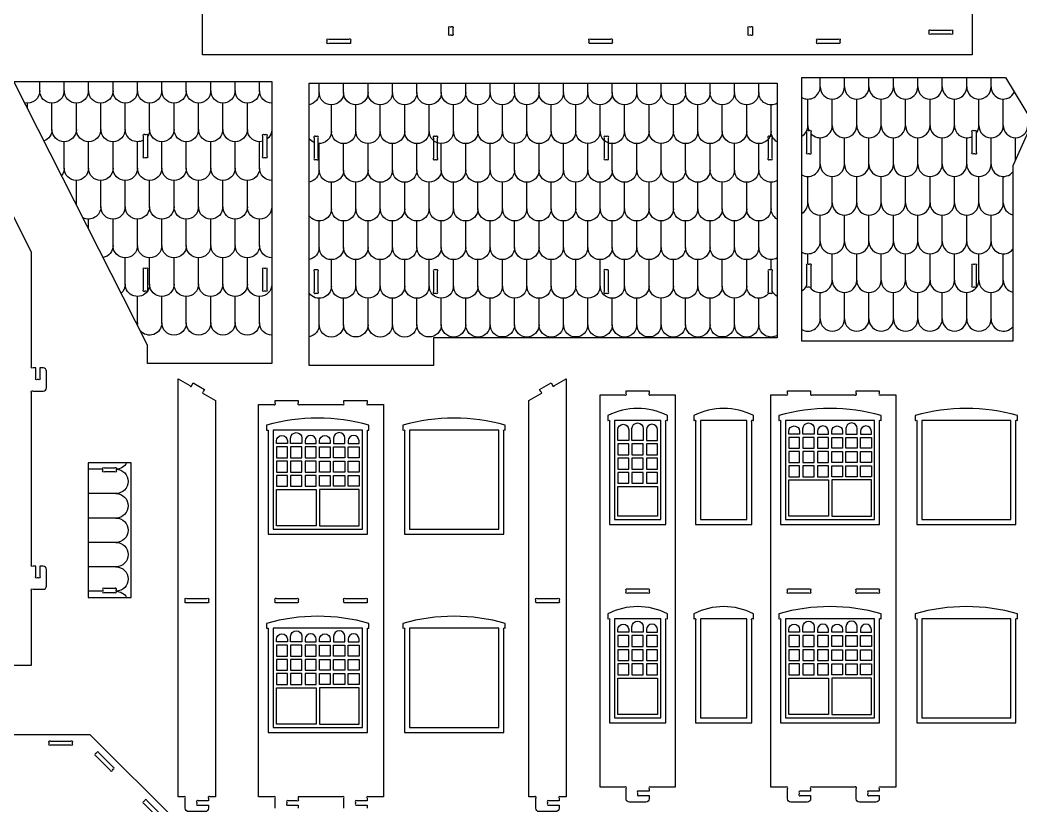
# Model space of a CAD drawing. Extents: x -47 to 298, y -129 to 173.
# Drawn here: x 39.4 to 160.6, y -80.9 to 14.3 of the extents above; entities that cross this region are included whole.
import ezdxf

# ---------------------------------------------------------------- set-up
doc = ezdxf.new("R2010")
doc.units = 0
doc.header["$MEASUREMENT"] = 0
doc.layers.get('0').update_dxf_attribs({"linetype": 'CONTINUOUS'})

msp = doc.modelspace()

# ---------------------------------------------------------------- linework, layer by layer
for points in [[(154.69, 15.98), (154.69, 10.09), (61.53, 10.09), (61.53, 18.58)], [(136.28, 6.22), (136.28, 7.37)], [(139.23, 6.22), (139.23, 7.37)], [(142.19, 6.22), (142.19, 7.37)], [(145.15, 6.22), (145.15, 7.37)], [(148.1, 6.22), (148.1, 7.37)], [(151.06, 6.22), (151.06, 7.37)], [(154.02, 6.22), (154.02, 7.37)], [(156.97, 6.22), (156.97, 7.37)], [(41.83, 5.74), (41.83, 6.88)], [(44.79, 5.74), (44.79, 6.88)], [(47.74, 5.74), (47.74, 6.88)], [(50.7, 5.74), (50.7, 6.88)], [(53.66, 5.74), (53.66, 6.88)], [(56.61, 5.74), (56.61, 6.88)], [(59.57, 5.74), (59.57, 6.88)], [(62.53, 5.74), (62.53, 6.88)], [(65.48, 5.74), (65.48, 6.88)], [(68.44, 5.74), (68.44, 6.88)], [(75.65, 5.52), (75.65, 6.66)], [(78.61, 5.52), (78.61, 6.66)], [(81.56, 5.52), (81.56, 6.66)], [(84.52, 5.52), (84.52, 6.66)], [(87.48, 5.52), (87.48, 6.66)], [(90.43, 5.52), (90.43, 6.66)], [(93.39, 5.52), (93.39, 6.66)], [(96.35, 5.52), (96.35, 6.66)], [(99.3, 5.52), (99.3, 6.66)], [(102.26, 5.52), (102.26, 6.66)], [(105.22, 5.52), (105.22, 6.66)], [(108.17, 5.52), (108.17, 6.66)], [(111.13, 5.52), (111.13, 6.66)], [(114.09, 5.52), (114.09, 6.66)], [(117.04, 5.52), (117.04, 6.66)], [(120, 5.52), (120, 6.66)], [(122.96, 5.52), (122.96, 6.66)], [(125.91, 5.52), (125.91, 6.66)], [(128.87, 5.52), (128.87, 6.66)], [(40.35, 3.64), (40.35, 4.26)], [(43.31, 1.06), (43.31, 4.26)], [(46.26, 1.06), (46.26, 4.26)], [(49.22, 1.06), (49.22, 4.26)], [(52.18, 1.06), (52.18, 4.26)], [(55.13, 1.06), (55.13, 4.26)], [(58.09, 1.06), (58.09, 4.26)], [(61.05, 1.06), (61.05, 4.26)], [(64, 1.06), (64, 4.26)], [(66.96, 1.06), (66.96, 4.26)], [(77.13, 0.83), (77.13, 4.04)], [(80.09, 0.83), (80.09, 4.04)], [(83.04, 0.83), (83.04, 4.04)], [(86, 0.83), (86, 4.04)], [(88.96, 0.83), (88.96, 4.04)], [(91.91, 0.83), (91.91, 4.04)], [(94.87, 0.83), (94.87, 4.04)], [(97.83, 0.83), (97.83, 4.04)], [(100.78, 0.83), (100.78, 4.04)], [(103.74, 0.83), (103.74, 4.04)], [(106.7, 0.83), (106.7, 4.04)], [(109.65, 0.83), (109.65, 4.04)], [(112.61, 0.83), (112.61, 4.04)], [(115.57, 0.83), (115.57, 4.04)], [(118.52, 0.83), (118.52, 4.04)], [(121.48, 0.83), (121.48, 4.04)], [(124.44, 0.83), (124.44, 4.04)], [(127.39, 0.83), (127.39, 4.04)], [(130.35, 0.83), (130.35, 4.04)], [(134.8, 1.54), (134.8, 4.74)], [(137.75, 1.54), (137.75, 4.74)], [(140.71, 1.54), (140.71, 4.74)], [(143.67, 1.54), (143.67, 4.74)], [(146.62, 1.54), (146.62, 4.74)], [(149.58, 1.54), (149.58, 4.74)], [(152.54, 1.54), (152.54, 4.74)], [(155.49, 1.54), (155.49, 4.74)], [(158.45, 1.54), (158.45, 4.74)], [(136.28, -3.15), (136.28, 0.06)], [(139.23, -3.15), (139.23, 0.06)], [(142.19, -3.15), (142.19, 0.06)], [(145.15, -3.15), (145.15, 0.06)], [(148.1, -3.15), (148.1, 0.06)], [(151.06, -3.15), (151.06, 0.06)], [(154.02, -3.15), (154.02, 0.06)], [(156.97, -3.15), (156.97, 0.06)], [(159.93, -2.62), (159.93, 0.06)], [(44.79, -3.63), (44.79, -0.42)], [(47.74, -3.63), (47.74, -0.42)], [(50.7, -3.63), (50.7, -0.42)], [(53.66, -3.63), (53.66, -0.42)], [(56.61, -3.63), (56.61, -0.42)], [(59.57, -3.63), (59.57, -0.42)], [(62.53, -3.63), (62.53, -0.42)], [(65.48, -3.63), (65.48, -0.42)], [(68.44, -3.63), (68.44, -0.42)], [(75.65, -3.85), (75.65, -0.65)], [(78.61, -3.85), (78.61, -0.65)], [(81.56, -3.85), (81.56, -0.65)], [(84.52, -3.85), (84.52, -0.65)], [(87.48, -3.85), (87.48, -0.65)], [(90.43, -3.85), (90.43, -0.65)], [(93.39, -3.85), (93.39, -0.65)], [(96.35, -3.85), (96.35, -0.65)], [(99.3, -3.85), (99.3, -0.65)], [(102.26, -3.85), (102.26, -0.65)], [(105.22, -3.85), (105.22, -0.65)], [(108.17, -3.85), (108.17, -0.65)], [(111.13, -3.85), (111.13, -0.65)], [(114.09, -3.85), (114.09, -0.65)], [(117.04, -3.85), (117.04, -0.65)], [(120, -3.85), (120, -0.65)], [(122.96, -3.85), (122.96, -0.65)], [(125.91, -3.85), (125.91, -0.65)], [(128.87, -3.85), (128.87, -0.65)], [(134.8, -7.83), (134.8, -4.62)], [(137.75, -7.83), (137.75, -4.62)], [(140.71, -7.83), (140.71, -4.62)], [(143.67, -7.83), (143.67, -4.62)], [(146.62, -7.83), (146.62, -4.62)], [(149.58, -7.83), (149.58, -4.62)], [(152.54, -7.83), (152.54, -4.62)], [(155.49, -7.83), (155.49, -4.62)], [(158.45, -7.83), (158.45, -4.62)], [(46.26, -8.04), (46.26, -5.11)], [(49.22, -8.31), (49.22, -5.11)], [(52.18, -8.31), (52.18, -5.11)], [(55.13, -8.31), (55.13, -5.11)], [(58.09, -8.31), (58.09, -5.11)], [(61.05, -8.31), (61.05, -5.11)], [(64, -8.31), (64, -5.11)], [(66.96, -8.31), (66.96, -5.11)], [(77.13, -8.54), (77.13, -5.33)], [(80.09, -8.54), (80.09, -5.33)], [(83.04, -8.54), (83.04, -5.33)], [(86, -8.54), (86, -5.33)], [(88.96, -8.54), (88.96, -5.33)], [(91.91, -8.54), (91.91, -5.33)], [(94.87, -8.54), (94.87, -5.33)], [(97.83, -8.54), (97.83, -5.33)], [(100.78, -8.54), (100.78, -5.33)], [(103.74, -8.54), (103.74, -5.33)], [(106.7, -8.54), (106.7, -5.33)], [(109.65, -8.54), (109.65, -5.33)], [(112.61, -8.54), (112.61, -5.33)], [(115.57, -8.54), (115.57, -5.33)], [(118.52, -8.54), (118.52, -5.33)], [(121.48, -8.54), (121.48, -5.33)], [(124.44, -8.54), (124.44, -5.33)], [(127.39, -8.54), (127.39, -5.33)], [(130.35, -8.54), (130.35, -5.33)], [(136.28, -12.51), (136.28, -9.31)], [(139.23, -12.51), (139.23, -9.31)], [(142.19, -12.51), (142.19, -9.31)], [(145.15, -12.51), (145.15, -9.31)], [(148.1, -12.51), (148.1, -9.31)], [(151.06, -12.51), (151.06, -9.31)], [(154.02, -12.51), (154.02, -9.31)], [(156.97, -12.51), (156.97, -9.31)], [(47.74, -10.96), (47.74, -9.79)], [(50.7, -13), (50.7, -9.79)], [(53.66, -13), (53.66, -9.79)], [(56.61, -13), (56.61, -9.79)], [(59.57, -13), (59.57, -9.79)], [(62.53, -13), (62.53, -9.79)], [(65.48, -13), (65.48, -9.79)], [(68.44, -13), (68.44, -9.79)], [(75.65, -13.22), (75.65, -10.01)], [(78.61, -13.22), (78.61, -10.01)], [(81.56, -13.22), (81.56, -10.01)], [(84.52, -13.22), (84.52, -10.01)], [(87.48, -13.22), (87.48, -10.01)], [(90.43, -13.22), (90.43, -10.01)], [(93.39, -13.22), (93.39, -10.01)], [(96.35, -13.22), (96.35, -10.01)], [(99.3, -13.22), (99.3, -10.01)], [(102.26, -13.22), (102.26, -10.01)], [(105.22, -13.22), (105.22, -10.01)], [(108.17, -13.22), (108.17, -10.01)], [(111.13, -13.22), (111.13, -10.01)], [(114.09, -13.22), (114.09, -10.01)], [(117.04, -13.22), (117.04, -10.01)], [(120, -13.22), (120, -10.01)], [(122.96, -13.22), (122.96, -10.01)], [(125.91, -13.22), (125.91, -10.01)], [(128.87, -13.22), (128.87, -10.01)], [(52.18, -17.68), (52.18, -14.47)], [(55.13, -17.68), (55.13, -14.47)], [(58.09, -17.68), (58.09, -14.47)], [(61.05, -17.68), (61.05, -14.47)], [(64, -17.68), (64, -14.47)], [(66.96, -17.68), (66.96, -14.47)], [(134.8, -15.24), (134.8, -13.99)], [(137.75, -17.2), (137.75, -13.99)], [(140.71, -17.2), (140.71, -13.99)], [(143.67, -17.2), (143.67, -13.99)], [(146.62, -17.2), (146.62, -13.99)], [(149.58, -17.2), (149.58, -13.99)], [(152.54, -17.2), (152.54, -13.99)], [(155.49, -17.2), (155.49, -13.99)], [(158.45, -17.2), (158.45, -13.99)], [(77.13, -17.9), (77.13, -14.7)], [(80.09, -17.9), (80.09, -14.7)], [(83.04, -17.9), (83.04, -14.7)], [(86, -17.9), (86, -14.7)], [(88.96, -17.9), (88.96, -14.7)], [(91.91, -17.9), (91.91, -14.7)], [(94.87, -17.9), (94.87, -14.7)], [(97.83, -17.9), (97.83, -14.7)], [(100.78, -17.9), (100.78, -14.7)], [(103.74, -17.9), (103.74, -14.7)], [(106.7, -17.9), (106.7, -14.7)], [(109.65, -17.9), (109.65, -14.7)], [(112.61, -17.9), (112.61, -14.7)], [(115.57, -17.9), (115.57, -14.7)], [(118.52, -17.9), (118.52, -14.7)], [(121.48, -17.9), (121.48, -14.7)], [(124.44, -17.9), (124.44, -14.7)], [(127.39, -17.9), (127.39, -14.7)], [(130.35, -15.95), (130.35, -14.7)], [(53.66, -22.36), (53.66, -19.16)], [(56.61, -22.36), (56.61, -19.16)], [(59.57, -22.36), (59.57, -19.16)], [(62.53, -22.36), (62.53, -19.16)], [(65.48, -22.36), (65.48, -19.16)], [(68.44, -22.36), (68.44, -19.16)], [(75.65, -22.59), (75.65, -19.38)], [(78.61, -22.59), (78.61, -19.38)], [(81.56, -22.59), (81.56, -19.38)], [(84.52, -22.59), (84.52, -19.38)], [(87.48, -22.59), (87.48, -19.38)], [(90.43, -22.59), (90.43, -19.38)], [(93.39, -22.59), (93.39, -19.38)], [(96.35, -22.59), (96.35, -19.38)], [(99.3, -22.59), (99.3, -19.38)], [(102.26, -22.59), (102.26, -19.38)], [(105.22, -22.59), (105.22, -19.38)], [(108.17, -22.59), (108.17, -19.38)], [(111.13, -22.59), (111.13, -19.38)], [(114.09, -22.59), (114.09, -19.38)], [(117.04, -22.59), (117.04, -19.38)], [(120, -22.59), (120, -19.38)], [(122.96, -22.59), (122.96, -19.38)], [(125.91, -22.59), (125.91, -19.38)], [(128.87, -22.59), (128.87, -19.38)], [(136.28, -21.88), (136.28, -18.68)], [(139.23, -21.88), (139.23, -18.68)], [(142.19, -21.88), (142.19, -18.68)], [(145.15, -21.88), (145.15, -18.68)], [(148.1, -21.88), (148.1, -18.68)], [(151.06, -21.88), (151.06, -18.68)], [(154.02, -21.88), (154.02, -18.68)], [(156.97, -21.88), (156.97, -18.68)], [(49.48, -40.07), (47.68, -40.07)], [(51.05, -43.03), (47.68, -43.03)], [(51.05, -45.99), (47.68, -45.99)], [(51.05, -48.94), (47.68, -48.94)], [(51.05, -51.9), (47.68, -51.9)], [(49.48, -54.86), (47.68, -54.86)]]:
    msp.add_lwpolyline(points)
for points in [[(91.83, 13.31), (91.83, 12.66, -1), (91.65, 12.49), (91.51, 12.49, -1), (91.33, 12.66), (91.33, 13.31, -1), (91.51, 13.49), (91.65, 13.49, -1)], [(128.08, 13.31), (128.08, 12.66, -1), (127.9, 12.49), (127.76, 12.49, -1), (127.58, 12.66), (127.58, 13.31, -1), (127.76, 13.49), (127.9, 13.49, -1)], [(152.11, 12.59), (149.66, 12.59, -1), (149.49, 12.76), (149.49, 12.91, -1), (149.66, 13.09), (152.11, 13.09, -1), (152.29, 12.91), (152.29, 12.76, -1)], [(76.81, 11.99), (79.25, 11.99, -1), (79.43, 11.81), (79.43, 11.66, -1), (79.25, 11.49), (76.81, 11.49, -1), (76.63, 11.66), (76.63, 11.81, -1)], [(108.48, 11.99), (110.93, 11.99, -1), (111.11, 11.81), (111.11, 11.66, -1), (110.93, 11.49), (108.48, 11.49, -1), (108.31, 11.66), (108.31, 11.81, -1)], [(136.06, 11.99), (138.51, 11.99, -1), (138.68, 11.81), (138.68, 11.66, -1), (138.51, 11.49), (136.06, 11.49, -1), (135.88, 11.66), (135.88, 11.81, -1)], [(54.87, 0.27), (54.87, -2.18, -1), (54.7, -2.36), (54.55, -2.36, -1), (54.37, -2.18), (54.37, 0.27, -1), (54.55, 0.44), (54.7, 0.44, -1)], [(69.32, 0.27), (69.32, -2.18, -1), (69.14, -2.36), (68.99, -2.36, -1), (68.82, -2.18), (68.82, 0.27, -1), (68.99, 0.44), (69.14, 0.44, -1)], [(75.04, 0.04), (75.04, -2.41, 1), (75.22, -2.58), (75.37, -2.58, 1), (75.54, -2.41), (75.54, 0.04, 1), (75.37, 0.22), (75.22, 0.22, 1)], [(89.49, 0.04), (89.49, -2.41, 1), (89.66, -2.58), (89.81, -2.58, 1), (89.99, -2.41), (89.99, 0.04, 1), (89.81, 0.22), (89.66, 0.22, 1)], [(110.15, 0.04), (110.15, -2.41, 1), (110.33, -2.58), (110.48, -2.58, 1), (110.65, -2.41), (110.65, 0.04, 1), (110.48, 0.22), (110.33, 0.22, 1)], [(129.99, 0.04), (129.99, -2.41, 1), (130.16, -2.58), (130.31, -2.58, 1), (130.49, -2.41), (130.49, 0.04, 1), (130.31, 0.22), (130.16, 0.22, 1)], [(135.16, 0.75), (135.16, -1.7, -1), (134.98, -1.88), (134.84, -1.88, -1), (134.66, -1.7), (134.66, 0.75, -1), (134.84, 0.92), (134.98, 0.92, -1)], [(155.18, 0.75), (155.18, -1.7, -1), (155.01, -1.88), (154.86, -1.88, -1), (154.68, -1.7), (154.68, 0.75, -1), (154.86, 0.92), (155.01, 0.92, -1)], [(54.87, -15.9), (54.87, -18.35, -1), (54.7, -18.52), (54.55, -18.52, -1), (54.37, -18.35), (54.37, -15.9, -1), (54.55, -15.72), (54.7, -15.72, -1)], [(69.32, -15.9), (69.32, -18.35, -1), (69.14, -18.52), (68.99, -18.52, -1), (68.82, -18.35), (68.82, -15.9, -1), (68.99, -15.72), (69.14, -15.72, -1)], [(135.16, -15.42), (135.16, -17.87, -1), (134.98, -18.04), (134.84, -18.04, -1), (134.66, -17.87), (134.66, -15.42, -1), (134.84, -15.24), (134.98, -15.24, -1)], [(155.18, -15.42), (155.18, -17.87, -1), (155.01, -18.04), (154.86, -18.04, -1), (154.68, -17.87), (154.68, -15.42, -1), (154.86, -15.24), (155.01, -15.24, -1)], [(75.04, -16.13), (75.04, -18.57, 1), (75.22, -18.75), (75.37, -18.75, 1), (75.54, -18.57), (75.54, -16.13, 1), (75.37, -15.95), (75.22, -15.95, 1)], [(89.49, -16.13), (89.49, -18.57, 1), (89.66, -18.75), (89.81, -18.75, 1), (89.99, -18.57), (89.99, -16.13, 1), (89.81, -15.95), (89.66, -15.95, 1)], [(110.15, -16.13), (110.15, -18.57, 1), (110.33, -18.75), (110.48, -18.75, 1), (110.65, -18.57), (110.65, -16.13, 1), (110.48, -15.95), (110.33, -15.95, 1)], [(129.99, -16.13), (129.99, -18.57, 1), (130.16, -18.75), (130.31, -18.75, 1), (130.49, -18.57), (130.49, -16.13, 1), (130.31, -15.95), (130.16, -15.95, 1)], [(63.1, -79.74), (62.43, -79.74, 1), (62.25, -79.92), (62.25, -80.24), (61.03, -80.24, 1), (60.85, -80.42), (60.85, -80.56, 1), (61.03, -80.74), (62.25, -80.74), (62.25, -81.14, -0.414214), (61.85, -81.54), (59.85, -81.54, -0.414214), (59.45, -81.14), (59.45, -79.92, 1), (59.27, -79.74), (58.6, -79.74), (58.6, -29.14), (60, -29.95, 1), (60.25, -29.89), (60.41, -29.61), (61.79, -30.41), (61.63, -30.69, 1), (61.7, -30.93), (63.1, -31.74)], [(103.72, -29.61), (103.88, -29.89, 1), (104.12, -29.95), (105.53, -29.14), (105.53, -79.74), (104.85, -79.74, 1), (104.68, -79.92), (104.68, -80.24), (103.45, -80.24, 1), (103.28, -80.42), (103.28, -80.56, 1), (103.45, -80.74), (104.68, -80.74), (104.68, -81.14, -0.414214), (104.28, -81.54), (102.28, -81.54, -0.414214), (101.88, -81.14), (101.88, -79.92, 1), (101.7, -79.74), (101.03, -79.74), (101.03, -31.74), (102.43, -30.93, 1), (102.49, -30.69), (102.33, -30.41)], [(112.79, -79.98), (112.79, -78.76, 1), (112.62, -78.58), (109.64, -78.58), (109.64, -31.08), (112.62, -31.08, 1), (112.79, -30.9), (112.79, -30.58), (115.59, -30.58), (115.59, -30.9, 1), (115.77, -31.08), (118.75, -31.08), (118.75, -78.58), (115.77, -78.58, 1), (115.59, -78.76), (115.59, -79.08), (114.37, -79.08, 1), (114.19, -79.26), (114.19, -79.4, 1), (114.37, -79.58), (115.59, -79.58), (115.59, -79.98, -0.414214), (115.19, -80.38), (113.19, -80.38, -0.414214)], [(141.04, -80.38, -0.414214), (140.64, -79.98), (140.64, -78.76, 1), (140.46, -78.58), (135.3, -78.58, 1), (135.13, -78.76), (135.13, -79.08), (133.9, -79.08, 1), (133.73, -79.26), (133.73, -79.4, 1), (133.9, -79.58), (135.13, -79.58), (135.13, -79.98, -0.414214), (134.73, -80.38), (132.73, -80.38, -0.414214), (132.33, -79.98), (132.33, -78.76, 1), (132.15, -78.58), (130.33, -78.58), (130.33, -31.08), (132.15, -31.08, 1), (132.33, -30.9), (132.33, -30.58), (135.13, -30.58), (135.13, -30.9, 1), (135.3, -31.08), (140.46, -31.08, 1), (140.64, -30.9), (140.64, -30.58), (143.44, -30.58), (143.44, -30.9, 1), (143.62, -31.08), (145.44, -31.08), (145.44, -78.58), (143.62, -78.58, 1), (143.44, -78.76), (143.44, -79.08), (142.22, -79.08, 1), (142.04, -79.26), (142.04, -79.4, 1), (142.22, -79.58), (143.44, -79.58), (143.44, -79.98, -0.414214), (143.04, -80.38)], [(69.48, -35.34), (69.48, -47.94), (81.48, -47.94), (81.48, -35.34), (81.68, -35.34), (81.68, -34.74, 0.138723), (69.28, -34.74), (69.28, -35.34)], [(85.78, -35.34), (85.8, -35.34, -1), (85.98, -35.52), (85.98, -47.94), (97.98, -47.94), (97.98, -35.52, -1), (98.16, -35.34), (98.18, -35.34), (98.18, -34.74, 0.138723), (85.78, -34.74)], [(110.59, -34.18), (110.62, -34.18, -1), (110.79, -34.36), (110.79, -46.78), (117.59, -46.78), (117.59, -34.36, -1), (117.77, -34.18), (117.79, -34.18), (117.79, -33.58, 0.238913), (110.59, -33.58)], [(121.01, -34.18), (121.03, -34.18, -1), (121.21, -34.36), (121.21, -46.78), (128.01, -46.78), (128.01, -34.36, -1), (128.19, -34.18), (128.21, -34.18), (128.21, -33.58, 0.238913), (121.01, -33.58)], [(131.28, -34.18), (131.31, -34.18, -1), (131.48, -34.36), (131.48, -46.78), (143.48, -46.78), (143.48, -34.36, -1), (143.66, -34.18), (143.68, -34.18), (143.68, -33.58, 0.138723), (131.28, -33.58)], [(147.78, -34.18), (147.81, -34.18, -1), (147.98, -34.36), (147.98, -46.78), (159.98, -46.78), (159.98, -34.36, -1), (160.16, -34.18), (160.18, -34.18), (160.18, -33.58, 0.138723), (147.78, -33.58)], [(113.11, -35.3), (113.11, -36.62), (111.79, -36.62), (111.79, -35.3, -1)], [(113.51, -36.62), (113.51, -35.16, -1), (114.87, -35.16), (114.87, -36.62)], [(115.27, -35.3), (115.27, -36.62), (116.59, -36.62), (116.59, -35.3, 1)], [(133.8, -35.5), (133.8, -35.82), (132.48, -35.82), (132.48, -35.5, -1)], [(134.2, -35.82), (134.2, -35.16, -1), (135.56, -35.16), (135.56, -35.82)], [(135.96, -35.5), (135.96, -35.82), (137.28, -35.82), (137.28, -35.5, 1)], [(139, -35.5), (139, -35.82), (137.68, -35.82), (137.68, -35.5, -1)], [(140.76, -35.82), (140.76, -35.16, 1), (139.4, -35.16), (139.4, -35.82)], [(141.16, -35.5), (141.16, -35.82), (142.48, -35.82), (142.48, -35.5, 1)], [(71.8, -36.66), (71.8, -36.98), (70.48, -36.98), (70.48, -36.66, -1)], [(72.2, -36.98), (72.2, -36.32, -1), (73.56, -36.32), (73.56, -36.98)], [(73.96, -36.66), (73.96, -36.98), (75.28, -36.98), (75.28, -36.66, 1)], [(77, -36.66), (77, -36.98), (75.68, -36.98), (75.68, -36.66, -1)], [(78.76, -36.98), (78.76, -36.32, 1), (77.4, -36.32), (77.4, -36.98)], [(79.16, -36.66), (79.16, -36.98), (80.48, -36.98), (80.48, -36.66, 1)], [(49.66, -39.91), (50.9, -39.91, -1), (51.08, -40.09), (51.08, -40.23, -1), (50.9, -40.41), (49.66, -40.41, -1), (49.48, -40.23), (49.48, -40.09, -1)], [(49.66, -55.02), (50.9, -55.02, 1), (51.08, -54.84), (51.08, -54.7, 1), (50.9, -54.52), (49.66, -54.52, 1), (49.48, -54.7), (49.48, -54.84, 1)], [(59.63, -55.74), (62.07, -55.74, -1), (62.25, -55.92), (62.25, -56.06, -1), (62.07, -56.24), (59.63, -56.24, -1), (59.45, -56.06), (59.45, -55.92, -1)], [(70.5, -55.74), (72.95, -55.74, -1), (73.12, -55.92), (73.12, -56.06, -1), (72.95, -56.24), (70.5, -56.24, -1), (70.32, -56.06), (70.32, -55.92, -1)], [(78.81, -55.74), (81.26, -55.74, -1), (81.44, -55.92), (81.44, -56.06, -1), (81.26, -56.24), (78.81, -56.24, -1), (78.64, -56.06), (78.64, -55.92, -1)], [(104.5, -56.24), (102.05, -56.24, -1), (101.88, -56.06), (101.88, -55.92, -1), (102.05, -55.74), (104.5, -55.74, -1), (104.68, -55.92), (104.68, -56.06, -1)], [(112.97, -54.58), (115.42, -54.58, -1), (115.59, -54.76), (115.59, -54.9, -1), (115.42, -55.08), (112.97, -55.08, -1), (112.79, -54.9), (112.79, -54.76, -1)], [(132.5, -54.58), (134.95, -54.58, -1), (135.13, -54.76), (135.13, -54.9, -1), (134.95, -55.08), (132.5, -55.08, -1), (132.33, -54.9), (132.33, -54.76, -1)], [(140.82, -54.58), (143.26, -54.58, -1), (143.44, -54.76), (143.44, -54.9, -1), (143.26, -55.08), (140.82, -55.08, -1), (140.64, -54.9), (140.64, -54.76, -1)], [(110.59, -58.18), (110.62, -58.18, -1), (110.79, -58.36), (110.79, -70.78), (117.59, -70.78), (117.59, -58.36, -1), (117.77, -58.18), (117.79, -58.18), (117.79, -57.58, 0.238913), (110.59, -57.58)], [(121.01, -58.18), (121.03, -58.18, -1), (121.21, -58.36), (121.21, -70.78), (128.01, -70.78), (128.01, -58.36, -1), (128.19, -58.18), (128.21, -58.18), (128.21, -57.58, 0.238913), (121.01, -57.58)], [(131.28, -58.18), (131.31, -58.18, -1), (131.48, -58.36), (131.48, -70.78), (143.48, -70.78), (143.48, -58.36, -1), (143.66, -58.18), (143.68, -58.18), (143.68, -57.58, 0.138723), (131.28, -57.58)], [(147.78, -58.18), (147.81, -58.18, -1), (147.98, -58.36), (147.98, -70.78), (159.98, -70.78), (159.98, -58.36, -1), (160.16, -58.18), (160.18, -58.18), (160.18, -57.58, 0.138723), (147.78, -57.58)], [(69.48, -59.34), (69.48, -71.94), (81.48, -71.94), (81.48, -59.34), (81.68, -59.34), (81.68, -58.74, 0.138723), (69.28, -58.74), (69.28, -59.34)], [(85.78, -59.34), (85.8, -59.34, -1), (85.98, -59.52), (85.98, -71.94), (97.98, -71.94), (97.98, -59.52, -1), (98.16, -59.34), (98.18, -59.34), (98.18, -58.74, 0.138723), (85.78, -58.74)], [(113.11, -59.5), (113.11, -59.82), (111.79, -59.82), (111.79, -59.5, -1)], [(113.51, -59.82), (113.51, -59.16, -1), (114.87, -59.16), (114.87, -59.82)], [(115.27, -59.5), (115.27, -59.82), (116.59, -59.82), (116.59, -59.5, 1)], [(133.8, -59.5), (133.8, -59.82), (132.48, -59.82), (132.48, -59.5, -1)], [(134.2, -59.82), (134.2, -59.16, -1), (135.56, -59.16), (135.56, -59.82)], [(135.96, -59.5), (135.96, -59.82), (137.28, -59.82), (137.28, -59.5, 1)], [(139, -59.5), (139, -59.82), (137.68, -59.82), (137.68, -59.5, -1)], [(140.76, -59.82), (140.76, -59.16, 1), (139.4, -59.16), (139.4, -59.82)], [(141.16, -59.5), (141.16, -59.82), (142.48, -59.82), (142.48, -59.5, 1)], [(71.8, -60.66), (71.8, -60.98), (70.48, -60.98), (70.48, -60.66, -1)], [(72.2, -60.98), (72.2, -60.32, -1), (73.56, -60.32), (73.56, -60.98)], [(73.96, -60.66), (73.96, -60.98), (75.28, -60.98), (75.28, -60.66, 1)], [(77, -60.66), (77, -60.98), (75.68, -60.98), (75.68, -60.66, -1)], [(78.76, -60.98), (78.76, -60.32, 1), (77.4, -60.32), (77.4, -60.98)], [(79.16, -60.66), (79.16, -60.98), (80.48, -60.98), (80.48, -60.66, 1)], [(43.14, -73.01), (45.59, -73.01, -1), (45.77, -73.18), (45.77, -73.33, -1), (45.59, -73.51), (43.14, -73.51, -1), (42.97, -73.33), (42.97, -73.18, -1)], [(48.74, -74.42), (48.64, -74.52, 1), (48.64, -74.77), (50.37, -76.5, 1), (50.62, -76.5), (50.72, -76.4, 1), (50.72, -76.15), (48.99, -74.42, 1)], [(54.43, -80.57), (56.16, -82.3, 1), (56.41, -82.3), (56.52, -82.19, 1), (56.52, -81.94), (54.79, -80.21, 1), (54.54, -80.21), (54.43, -80.32, 1)]]:
    msp.add_lwpolyline(points, format="xyb", close=True)
for points in [[(159.6, -3.35), (159.6, -24.56), (134.06, -24.56), (134.06, 7.37), (158.71, 7.37), (161.99, 1.96)], [(54.87, -25.04), (38.71, 6.88), (69.92, 6.88), (69.92, -27.28), (54.87, -27.28)], [(131.09, -24.16), (104.6, -24.16), (89.49, -24.16), (89.49, -27.51), (74.44, -27.51), (74.44, 6.66), (131.09, 6.66)], [(116.99, -34.18), (111.39, -34.18), (111.39, -46.18), (116.99, -46.18)], [(127.41, -34.18), (121.81, -34.18), (121.81, -46.18), (127.41, -46.18)], [(142.88, -34.18), (132.08, -34.18), (132.08, -46.18), (142.88, -46.18)], [(159.38, -34.18), (148.58, -34.18), (148.58, -46.18), (159.38, -46.18)], [(80.88, -35.34), (70.08, -35.34), (70.08, -47.34), (80.88, -47.34)], [(97.38, -35.34), (86.58, -35.34), (86.58, -47.34), (97.38, -47.34)], [(132.48, -37.54), (133.8, -37.54), (133.8, -36.22), (132.48, -36.22)], [(134.2, -37.54), (135.56, -37.54), (135.56, -36.22), (134.2, -36.22)], [(135.96, -37.54), (137.28, -37.54), (137.28, -36.22), (135.96, -36.22)], [(139, -37.54), (137.68, -37.54), (137.68, -36.22), (139, -36.22)], [(140.76, -37.54), (139.4, -37.54), (139.4, -36.22), (140.76, -36.22)], [(142.48, -37.54), (141.16, -37.54), (141.16, -36.22), (142.48, -36.22)], [(70.48, -38.7), (71.8, -38.7), (71.8, -37.38), (70.48, -37.38)], [(72.2, -38.7), (73.56, -38.7), (73.56, -37.38), (72.2, -37.38)], [(73.96, -38.7), (75.28, -38.7), (75.28, -37.38), (73.96, -37.38)], [(77, -38.7), (75.68, -38.7), (75.68, -37.38), (77, -37.38)], [(78.76, -38.7), (77.4, -38.7), (77.4, -37.38), (78.76, -37.38)], [(80.48, -38.7), (79.16, -38.7), (79.16, -37.38), (80.48, -37.38)], [(111.79, -38.34), (113.11, -38.34), (113.11, -37.02), (111.79, -37.02)], [(113.51, -38.34), (114.87, -38.34), (114.87, -37.02), (113.51, -37.02)], [(115.27, -38.34), (116.59, -38.34), (116.59, -37.02), (115.27, -37.02)], [(111.79, -40.06), (113.11, -40.06), (113.11, -38.74), (111.79, -38.74)], [(113.51, -40.06), (114.87, -40.06), (114.87, -38.74), (113.51, -38.74)], [(115.27, -40.06), (116.59, -40.06), (116.59, -38.74), (115.27, -38.74)], [(132.48, -39.26), (133.8, -39.26), (133.8, -37.94), (132.48, -37.94)], [(134.2, -39.26), (135.56, -39.26), (135.56, -37.94), (134.2, -37.94)], [(135.96, -39.26), (137.28, -39.26), (137.28, -37.94), (135.96, -37.94)], [(139, -39.26), (137.68, -39.26), (137.68, -37.94), (139, -37.94)], [(140.76, -39.26), (139.4, -39.26), (139.4, -37.94), (140.76, -37.94)], [(142.48, -39.26), (141.16, -39.26), (141.16, -37.94), (142.48, -37.94)], [(47.68, -55.62), (52.88, -55.62), (52.88, -39.31), (47.68, -39.31)], [(70.48, -40.42), (71.8, -40.42), (71.8, -39.1), (70.48, -39.1)], [(72.2, -40.42), (73.56, -40.42), (73.56, -39.1), (72.2, -39.1)], [(73.96, -40.42), (75.28, -40.42), (75.28, -39.1), (73.96, -39.1)], [(77, -40.42), (75.68, -40.42), (75.68, -39.1), (77, -39.1)], [(78.76, -40.42), (77.4, -40.42), (77.4, -39.1), (78.76, -39.1)], [(80.48, -40.42), (79.16, -40.42), (79.16, -39.1), (80.48, -39.1)], [(132.48, -40.98), (133.8, -40.98), (133.8, -39.66), (132.48, -39.66)], [(134.2, -40.98), (135.56, -40.98), (135.56, -39.66), (134.2, -39.66)], [(135.96, -40.98), (137.28, -40.98), (137.28, -39.66), (135.96, -39.66)], [(139, -40.98), (137.68, -40.98), (137.68, -39.66), (139, -39.66)], [(140.76, -40.98), (139.4, -40.98), (139.4, -39.66), (140.76, -39.66)], [(142.48, -40.98), (141.16, -40.98), (141.16, -39.66), (142.48, -39.66)], [(70.48, -42.14), (71.8, -42.14), (71.8, -40.82), (70.48, -40.82)], [(72.2, -42.14), (73.56, -42.14), (73.56, -40.82), (72.2, -40.82)], [(73.96, -42.14), (75.28, -42.14), (75.28, -40.82), (73.96, -40.82)], [(77, -42.14), (75.68, -42.14), (75.68, -40.82), (77, -40.82)], [(78.76, -42.14), (77.4, -42.14), (77.4, -40.82), (78.76, -40.82)], [(80.48, -42.14), (79.16, -42.14), (79.16, -40.82), (80.48, -40.82)], [(111.79, -41.78), (113.11, -41.78), (113.11, -40.46), (111.79, -40.46)], [(113.51, -41.78), (114.87, -41.78), (114.87, -40.46), (113.51, -40.46)], [(115.27, -41.78), (116.59, -41.78), (116.59, -40.46), (115.27, -40.46)], [(116.59, -45.78), (111.79, -45.78), (111.79, -42.18), (116.59, -42.18)], [(137.28, -45.78), (132.48, -45.78), (132.48, -41.38), (137.28, -41.38)], [(137.68, -45.78), (142.48, -45.78), (142.48, -41.38), (137.68, -41.38)], [(75.28, -46.94), (70.48, -46.94), (70.48, -42.54), (75.28, -42.54)], [(75.68, -46.94), (80.48, -46.94), (80.48, -42.54), (75.68, -42.54)], [(80.88, -59.34), (70.08, -59.34), (70.08, -71.34), (80.88, -71.34)], [(97.38, -59.34), (86.58, -59.34), (86.58, -71.34), (97.38, -71.34)], [(116.99, -58.18), (111.39, -58.18), (111.39, -70.18), (116.99, -70.18)], [(127.41, -58.18), (121.81, -58.18), (121.81, -70.18), (127.41, -70.18)], [(142.88, -58.18), (132.08, -58.18), (132.08, -70.18), (142.88, -70.18)], [(159.38, -58.18), (148.58, -58.18), (148.58, -70.18), (159.38, -70.18)], [(111.79, -61.54), (113.11, -61.54), (113.11, -60.22), (111.79, -60.22)], [(113.51, -61.54), (114.87, -61.54), (114.87, -60.22), (113.51, -60.22)], [(115.27, -61.54), (116.59, -61.54), (116.59, -60.22), (115.27, -60.22)], [(132.48, -61.54), (133.8, -61.54), (133.8, -60.22), (132.48, -60.22)], [(134.2, -61.54), (135.56, -61.54), (135.56, -60.22), (134.2, -60.22)], [(135.96, -61.54), (137.28, -61.54), (137.28, -60.22), (135.96, -60.22)], [(139, -61.54), (137.68, -61.54), (137.68, -60.22), (139, -60.22)], [(140.76, -61.54), (139.4, -61.54), (139.4, -60.22), (140.76, -60.22)], [(142.48, -61.54), (141.16, -61.54), (141.16, -60.22), (142.48, -60.22)], [(70.48, -62.7), (71.8, -62.7), (71.8, -61.38), (70.48, -61.38)], [(72.2, -62.7), (73.56, -62.7), (73.56, -61.38), (72.2, -61.38)], [(73.96, -62.7), (75.28, -62.7), (75.28, -61.38), (73.96, -61.38)], [(77, -62.7), (75.68, -62.7), (75.68, -61.38), (77, -61.38)], [(78.76, -62.7), (77.4, -62.7), (77.4, -61.38), (78.76, -61.38)], [(80.48, -62.7), (79.16, -62.7), (79.16, -61.38), (80.48, -61.38)], [(111.79, -63.26), (113.11, -63.26), (113.11, -61.94), (111.79, -61.94)], [(113.51, -63.26), (114.87, -63.26), (114.87, -61.94), (113.51, -61.94)], [(115.27, -63.26), (116.59, -63.26), (116.59, -61.94), (115.27, -61.94)], [(132.48, -63.26), (133.8, -63.26), (133.8, -61.94), (132.48, -61.94)], [(134.2, -63.26), (135.56, -63.26), (135.56, -61.94), (134.2, -61.94)], [(135.96, -63.26), (137.28, -63.26), (137.28, -61.94), (135.96, -61.94)], [(139, -63.26), (137.68, -63.26), (137.68, -61.94), (139, -61.94)], [(140.76, -63.26), (139.4, -63.26), (139.4, -61.94), (140.76, -61.94)], [(142.48, -63.26), (141.16, -63.26), (141.16, -61.94), (142.48, -61.94)], [(70.48, -64.42), (71.8, -64.42), (71.8, -63.1), (70.48, -63.1)], [(72.2, -64.42), (73.56, -64.42), (73.56, -63.1), (72.2, -63.1)], [(73.96, -64.42), (75.28, -64.42), (75.28, -63.1), (73.96, -63.1)], [(77, -64.42), (75.68, -64.42), (75.68, -63.1), (77, -63.1)], [(78.76, -64.42), (77.4, -64.42), (77.4, -63.1), (78.76, -63.1)], [(80.48, -64.42), (79.16, -64.42), (79.16, -63.1), (80.48, -63.1)], [(111.79, -64.98), (113.11, -64.98), (113.11, -63.66), (111.79, -63.66)], [(113.51, -64.98), (114.87, -64.98), (114.87, -63.66), (113.51, -63.66)], [(115.27, -64.98), (116.59, -64.98), (116.59, -63.66), (115.27, -63.66)], [(132.48, -64.98), (133.8, -64.98), (133.8, -63.66), (132.48, -63.66)], [(134.2, -64.98), (135.56, -64.98), (135.56, -63.66), (134.2, -63.66)], [(135.96, -64.98), (137.28, -64.98), (137.28, -63.66), (135.96, -63.66)], [(139, -64.98), (137.68, -64.98), (137.68, -63.66), (139, -63.66)], [(140.76, -64.98), (139.4, -64.98), (139.4, -63.66), (140.76, -63.66)], [(142.48, -64.98), (141.16, -64.98), (141.16, -63.66), (142.48, -63.66)], [(70.48, -66.14), (71.8, -66.14), (71.8, -64.82), (70.48, -64.82)], [(72.2, -66.14), (73.56, -66.14), (73.56, -64.82), (72.2, -64.82)], [(73.96, -66.14), (75.28, -66.14), (75.28, -64.82), (73.96, -64.82)], [(77, -66.14), (75.68, -66.14), (75.68, -64.82), (77, -64.82)], [(78.76, -66.14), (77.4, -66.14), (77.4, -64.82), (78.76, -64.82)], [(80.48, -66.14), (79.16, -66.14), (79.16, -64.82), (80.48, -64.82)], [(116.59, -69.78), (111.79, -69.78), (111.79, -65.38), (116.59, -65.38)], [(137.28, -69.78), (132.48, -69.78), (132.48, -65.38), (137.28, -65.38)], [(137.68, -69.78), (142.48, -69.78), (142.48, -65.38), (137.68, -65.38)], [(75.28, -70.94), (70.48, -70.94), (70.48, -66.54), (75.28, -66.54)], [(75.68, -70.94), (80.48, -70.94), (80.48, -66.54), (75.68, -66.54)], [(-47.48, -83.86), (-42.48, -83.86), (-42.48, -77.38), (-34.52, -69.42), (-17.25, -69.42), (-9.28, -77.38), (-9.28, -78.86), (-3.21, -78.86), (7.19, -78.86), (7.19, -78.88), (25.97, -78.86), (32.62, -72.21), (47.91, -72.21), (58.73, -83.02), (58.73, -98.31), (52.27, -104.77), (52.27, -129.16), (-42.48, -129.16), (-42.48, -103.17), (-47.48, -103.17)]]:
    msp.add_lwpolyline(points, close=True)
for points in [[(134.06, 4.94, 0.576718), (136.28, 6.22, 1), (139.23, 6.22, 1), (142.19, 6.22, 1), (145.15, 6.22, 1), (148.1, 6.22, 1), (151.06, 6.22, 1), (154.02, 6.22, 1), (156.97, 6.22, 0.799485), (159.79, 5.59)], [(69.92, 4.26, -0.414214), (68.44, 5.74, -1), (65.48, 5.74, -1), (62.53, 5.74, -1), (59.57, 5.74, -1), (56.61, 5.74, -1), (53.66, 5.74, -1), (50.7, 5.74, -1), (47.74, 5.74, -1), (44.79, 5.74, -1), (41.83, 5.74, -0.48284), (40.02, 4.3)], [(131.09, 4.23, -0.576718), (128.87, 5.52, -1), (125.91, 5.52, -1), (122.96, 5.52, -1), (120, 5.52, -1), (117.04, 5.52, -1), (114.09, 5.52, -1), (111.13, 5.52, -1), (108.17, 5.52, -1), (105.22, 5.52, -1), (102.26, 5.52, -1), (99.3, 5.52, -1), (96.35, 5.52, -1), (93.39, 5.52, -1), (90.43, 5.52, -1), (87.48, 5.52, -1), (84.52, 5.52, -1), (81.56, 5.52, -1), (78.61, 5.52, -1), (75.65, 5.52, -0.361439), (74.44, 4.06)], [(134.06, 0.26, 0.267441), (134.8, 1.54, 0.107671), (134.93, 0.92)], [(135.16, 0.57, 0.69348), (137.75, 1.54, 1), (140.71, 1.54, 1), (143.67, 1.54, 1), (146.62, 1.54, 1), (149.58, 1.54, 1), (152.54, 1.54, 0.558942), (154.68, 0.22)], [(155.18, 0.63, 0.16682), (155.49, 1.54, 1), (158.45, 1.54, 1), (161.41, 1.54, 0.104172), (161.53, 0.94)], [(54.37, -0.24, -0.57188), (52.18, 1.06, -1), (49.22, 1.06, -1), (46.26, 1.06, -1), (43.31, 1.06, -0.310751), (42.36, -0.32)], [(68.82, -0.37, -0.492213), (66.96, 1.06, -1), (64, 1.06, -1), (61.05, 1.06, -1), (58.09, 1.06, -1), (55.13, 1.06, -0.151781), (54.87, 0.22)], [(69.92, 1.06, -0.237998), (69.32, -0.13)], [(131.09, -0.45, -0.267441), (130.35, 0.83, -1), (127.39, 0.83, -1), (124.44, 0.83, -1), (121.48, 0.83, -1), (118.52, 0.83, -1), (115.57, 0.83, -1), (112.61, 0.83, -1), (109.65, 0.83, -1), (106.7, 0.83, -1), (103.74, 0.83, -1), (100.78, 0.83, -1), (97.83, 0.83, -1), (94.87, 0.83, -1), (91.91, 0.83, -1), (88.96, 0.83, -1), (86, 0.83, -1), (83.04, 0.83, -1), (80.09, 0.83, -1), (77.13, 0.83, -0.435918), (75.54, -0.64)], [(75.04, -0.52, -0.134003), (74.44, -0.02)], [(69.92, -5.11, -0.414214), (68.44, -3.63, -1), (65.48, -3.63, -1), (62.53, -3.63, -1), (59.57, -3.63, -1), (56.61, -3.63, -1), (53.66, -3.63, -1), (50.7, -3.63, -1), (47.74, -3.63, -1), (44.79, -3.63, -0.164103), (44.48, -4.52)], [(134.06, -4.43, 0.576718), (136.28, -3.15, 1), (139.23, -3.15, 1), (142.19, -3.15, 1), (145.15, -3.15, 1), (148.1, -3.15, 1), (151.06, -3.15, 1), (154.02, -3.15, 1), (156.97, -3.15, 0.705496), (159.6, -4.08)], [(131.09, -5.13, -0.576718), (128.87, -3.85, -1), (125.91, -3.85, -1), (122.96, -3.85, -1), (120, -3.85, -1), (117.04, -3.85, -1), (114.09, -3.85, -1), (111.13, -3.85, -1), (108.17, -3.85, -1), (105.22, -3.85, -1), (102.26, -3.85, -1), (99.3, -3.85, -1), (96.35, -3.85, -1), (93.39, -3.85, -1), (90.43, -3.85, -1), (87.48, -3.85, -1), (84.52, -3.85, -1), (81.56, -3.85, -1), (78.61, -3.85, -1), (75.65, -3.85, -0.361439), (74.44, -5.31)], [(31.82, -63.82), (40.84, -63.82), (40.84, -54.79, -1), (41.02, -54.62), (42.24, -54.62, 0.414214), (42.64, -54.22), (42.64, -52.22, 0.414214), (42.24, -51.82), (41.84, -51.82), (41.84, -53.04, -1), (41.67, -53.22), (41.52, -53.22, -1), (41.34, -53.04), (41.34, -51.82), (41.02, -51.82, -1), (40.84, -51.64), (40.84, -30.79, -1), (41.02, -30.62), (42.24, -30.62, 0.414214), (42.64, -30.22), (42.64, -28.22, 0.414214), (42.24, -27.82), (41.84, -27.82), (41.84, -29.04, -1), (41.67, -29.22), (41.52, -29.22, -1), (41.34, -29.04), (41.34, -27.82), (41.02, -27.82, -1), (40.84, -27.64), (40.84, -13.82), (37.99, -8.16, -1)], [(69.92, -8.31, -1), (66.96, -8.31, -1), (64, -8.31, -1), (61.05, -8.31, -1), (58.09, -8.31, -1), (55.13, -8.31, -1), (52.18, -8.31, -1), (49.22, -8.31, -0.560744), (47.07, -9.63)], [(134.06, -9.11, 0.267441), (134.8, -7.83, 1), (137.75, -7.83, 1), (140.71, -7.83, 1), (143.67, -7.83, 1), (146.62, -7.83, 1), (149.58, -7.83, 1), (152.54, -7.83, 1), (155.49, -7.83, 1), (158.45, -7.83, 0.349221), (159.6, -9.27)], [(131.09, -9.81, -0.267441), (130.35, -8.54, -1), (127.39, -8.54, -1), (124.44, -8.54, -1), (121.48, -8.54, -1), (118.52, -8.54, -1), (115.57, -8.54, -1), (112.61, -8.54, -1), (109.65, -8.54, -1), (106.7, -8.54, -1), (103.74, -8.54, -1), (100.78, -8.54, -1), (97.83, -8.54, -1), (94.87, -8.54, -1), (91.91, -8.54, -1), (88.96, -8.54, -1), (86, -8.54, -1), (83.04, -8.54, -1), (80.09, -8.54, -1), (77.13, -8.54, -0.732158), (74.44, -9.39)], [(69.92, -14.47, -0.414214), (68.44, -13, -1), (65.48, -13, -1), (62.53, -13, -1), (59.57, -13, -1), (56.61, -13, -1), (53.66, -13, -1), (50.7, -13, -0.357985), (49.51, -14.45)], [(131.09, -14.5, -0.576718), (128.87, -13.22, -1), (125.91, -13.22, -1), (122.96, -13.22, -1), (120, -13.22, -1), (117.04, -13.22, -1), (114.09, -13.22, -1), (111.13, -13.22, -1), (108.17, -13.22, -1), (105.22, -13.22, -1), (102.26, -13.22, -1), (99.3, -13.22, -1), (96.35, -13.22, -1), (93.39, -13.22, -1), (90.43, -13.22, -1), (87.48, -13.22, -1), (84.52, -13.22, -1), (81.56, -13.22, -1), (78.61, -13.22, -1), (75.65, -13.22, -0.361439), (74.44, -14.67)], [(134.06, -13.79, 0.576718), (136.28, -12.51, 1), (139.23, -12.51, 1), (142.19, -12.51, 1), (145.15, -12.51, 1), (148.1, -12.51, 1), (151.06, -12.51, 1), (154.02, -12.51, 1), (156.97, -12.51, 0.705496), (159.6, -13.45)], [(54.87, -18.52, -0.734236), (52.18, -17.68, -0.210306), (51.7, -18.77)], [(69.92, -17.68, -1), (66.96, -17.68, -1), (64, -17.68, -1), (61.05, -17.68, -1), (58.09, -17.68, -1), (55.13, -17.68, -0.151781), (54.87, -18.52)], [(130.08, -18.75, -0.734236), (127.39, -17.9, -1), (124.44, -17.9, -1), (121.48, -17.9, -1), (118.52, -17.9, -1), (115.57, -17.9, -1), (112.61, -17.9, -1), (109.65, -17.9, -1), (106.7, -17.9, -1), (103.74, -17.9, -1), (100.78, -17.9, -1), (97.83, -17.9, -1), (94.87, -17.9, -1), (91.91, -17.9, -1), (88.96, -17.9, -1), (86, -17.9, -1), (83.04, -17.9, -1), (80.09, -17.9, -1), (77.13, -17.9, -0.732158), (74.44, -18.76)], [(134.06, -18.48, 0.154157), (134.66, -17.82)], [(135.06, -18.04, 0.734236), (137.75, -17.2, 1), (140.71, -17.2, 1), (143.67, -17.2, 1), (146.62, -17.2, 1), (149.58, -17.2, 1), (152.54, -17.2, 0.71406), (155.18, -18.1, 0.16682), (155.49, -17.2, 1), (158.45, -17.2, 0.349221), (159.6, -18.64)], [(131.09, -19.18, -0.154157), (130.49, -18.52)], [(53.7, -22.72, -0.061857), (53.66, -22.36, -0.040035), (53.64, -22.6)], [(69.92, -23.84, -0.414214), (68.44, -22.36, -1), (65.48, -22.36, -1), (62.53, -22.36, -1), (59.57, -22.36, -1), (56.61, -22.36, -0.703116), (53.99, -23.3)], [(131.09, -23.87, -0.576718), (128.87, -22.59, -1), (125.91, -22.59, -1), (122.96, -22.59, -1), (120, -22.59, -1), (117.04, -22.59, -1), (114.09, -22.59, -1), (111.13, -22.59, -1), (108.17, -22.59, -1), (105.22, -22.59, -1), (102.26, -22.59, -1), (99.3, -22.59, -1), (96.35, -22.59, -1), (93.39, -22.59, -1), (90.43, -22.59, -1), (87.48, -22.59, -1), (84.52, -22.59, -1), (81.56, -22.59, -1), (78.61, -22.59, -1), (75.65, -22.59, -0.361439), (74.44, -24.04)], [(134.06, -23.16, 0.576718), (136.28, -21.88, 1), (139.23, -21.88, 1), (142.19, -21.88, 1), (145.15, -21.88, 1), (148.1, -21.88, 1), (151.06, -21.88, 1), (154.02, -21.88, 1), (156.97, -21.88, 0.705496), (159.6, -22.82)], [(70.32, -81.14), (70.32, -79.92, 1), (70.15, -79.74), (68.32, -79.74), (68.32, -32.24), (70.15, -32.24, 1), (70.32, -32.06), (70.32, -31.74), (73.12, -31.74), (73.12, -32.06, 1), (73.3, -32.24), (78.46, -32.24, 1), (78.64, -32.06), (78.64, -31.74), (81.44, -31.74), (81.44, -32.06, 1), (81.61, -32.24), (83.44, -32.24), (83.44, -79.74), (81.61, -79.74, 1), (81.44, -79.92), (81.44, -80.24), (80.21, -80.24, 1), (80.04, -80.42), (80.04, -80.56, 1), (80.21, -80.74), (81.44, -80.74), (81.44, -81.14, -0.414214)], [(52.34, -39.31, -0.267892), (51.08, -40.07, -0.990033), (51.05, -43.03, -1), (51.05, -45.99, -1), (51.05, -48.94, -1), (51.05, -51.9, -0.990033), (51.08, -54.86, -0.267892), (52.34, -55.62)], [(78.64, -81.14), (78.64, -79.92, 1), (78.46, -79.74), (73.12, -79.74), (73.12, -80.06, -1), (72.95, -80.24), (71.9, -80.24, 1), (71.72, -80.42), (71.72, -80.56, 1), (71.9, -80.74), (73.12, -80.74), (73.12, -81.14, -0.414214)]]:
    msp.add_lwpolyline(points, format="xyb")

doc.saveas('drawing.dxf')
